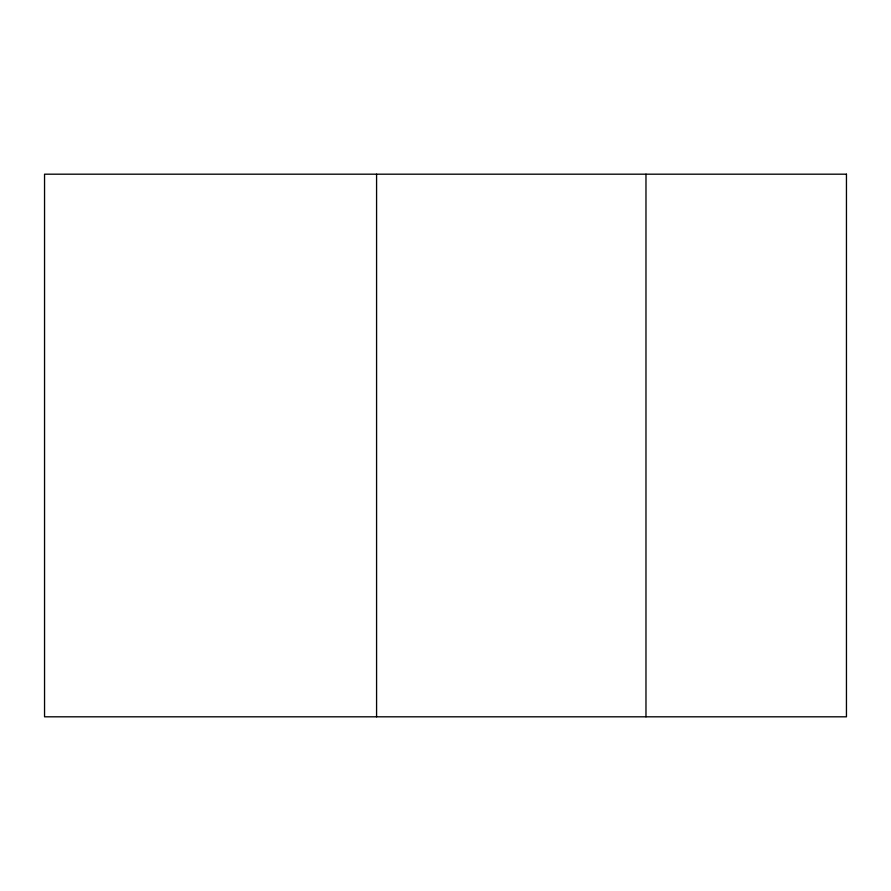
<?xml version="1.0" encoding="UTF-8"?>
<svg xmlns="http://www.w3.org/2000/svg" width="891" height="891" viewBox="0 0 891 891"><rect width="100%" height="100%" fill="white"/><g stroke="black" fill="none" stroke-linecap="round" stroke-linejoin="round"><path stroke-width="1.34" d="M645.975 174.191L645.975 716.81M376.581 174.191L376.581 716.81M846.45 174.191L44.55 174.191L44.55 716.81L846.45 716.81L846.45 174.191"/></g></svg>
